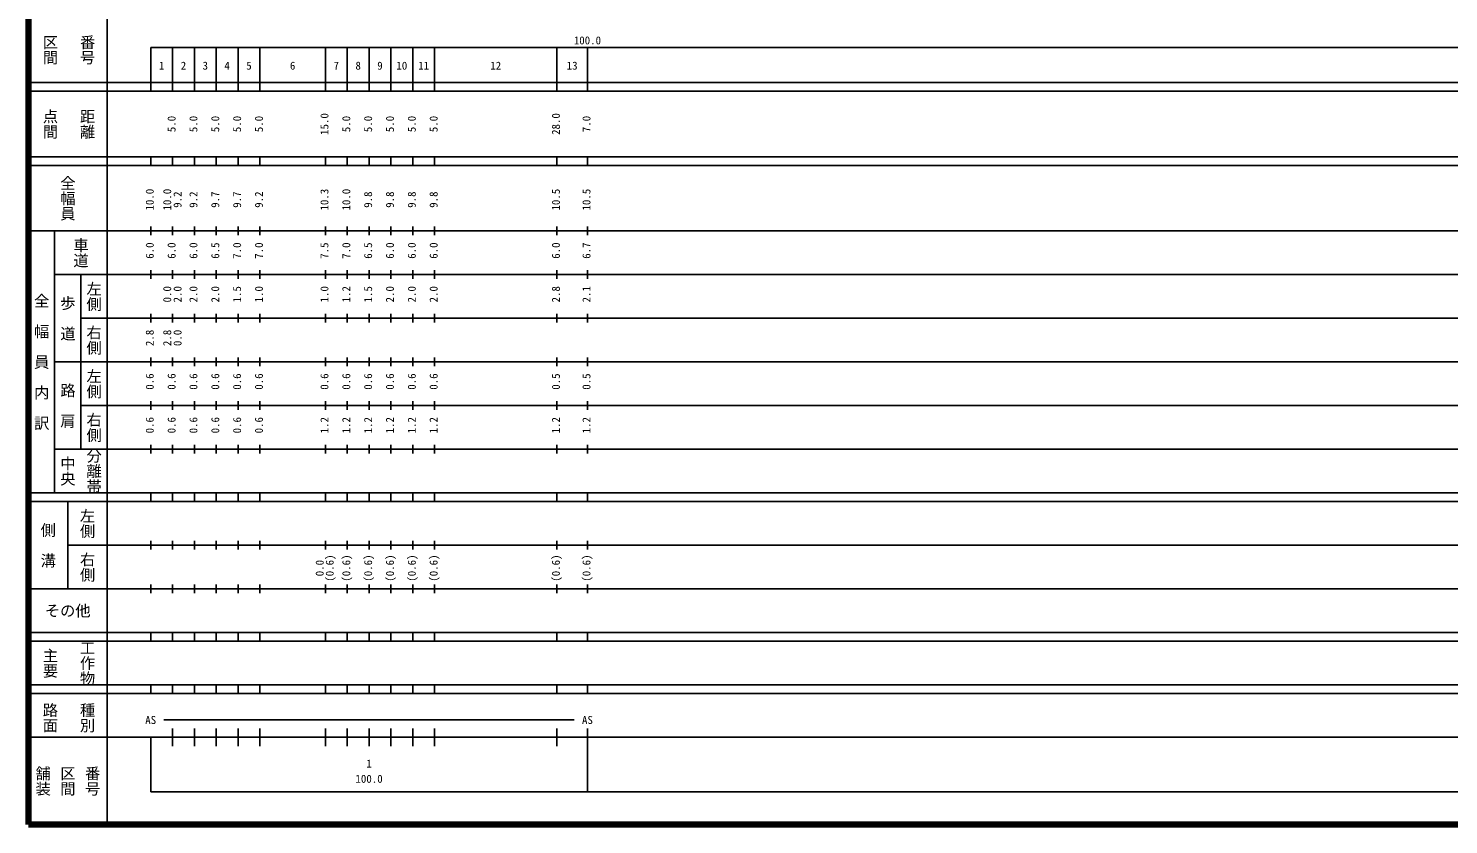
# Model space of a CAD drawing. Units: millimetres on the paper, enlarged 1000 times. Extents: x 40000 to 680000, y 20000 to 380000.
# Drawn here: x 40000 to 365183, y 20000 to 202409 of the extents above; entities that cross this region are included whole.
import ezdxf
from ezdxf.enums import TextEntityAlignment as Align

# ---------------------------------------------------------------- set-up
doc = ezdxf.new("R2010")
doc.units = ezdxf.units.MM
doc.header["$LTSCALE"] = 1000
doc.layers.add('M-TTL', color=2, linetype='Continuous', lineweight=140)
doc.layers.add('M-TTL-BAND', color=7, linetype='Continuous', lineweight=25)
doc.styles.add('@ＭＳ ゴシック', font='')
doc.styles.add('ＭＳ ゴシック', font='')
doc.styles.get('@ＭＳ ゴシック').set_extended_font_data('@MS Gothic')
doc.styles.get('ＭＳ ゴシック').set_extended_font_data('MS Gothic')

msp = doc.modelspace()

# ---------------------------------------------------------------- linework, layer by layer
at = {"layer": 'M-TTL'}
for p, q in [((40000, 380000), (40000, 20000)), ((40000, 20000), (680000, 20000))]:
    msp.add_line(p, q, dxfattribs=at)
at = {"layer": 'M-TTL-BAND'}
for p, q in [((58000, 370000), (58000, 20000)), ((68000, 198000), (579000, 198000)), ((68000, 198000), (68000, 188000)), ((73000, 188000), (73000, 198000)), ((78000, 188000), (78000, 198000)), ((83000, 188000), (83000, 198000)), ((88000, 188000), (88000, 198000)), ((93000, 188000), (93000, 198000)), ((108000, 188000), (108000, 198000)), ((113000, 188000), (113000, 198000)), ((118000, 188000), (118000, 198000)), ((123000, 188000), (123000, 198000)), ((128000, 188000), (128000, 198000)), ((133000, 188000), (133000, 198000)), ((161000, 188000), (161000, 198000)), ((168000, 188000), (168000, 198000)), ((40000, 190000), (579000, 190000)), ((40000, 188000), (579000, 188000)), ((40000, 173000), (579000, 173000)), ((68000, 171000), (68000, 173000)), ((73000, 171000), (73000, 173000)), ((78000, 171000), (78000, 173000)), ((83000, 171000), (83000, 173000)), ((88000, 171000), (88000, 173000)), ((93000, 171000), (93000, 173000)), ((108000, 171000), (108000, 173000)), ((113000, 171000), (113000, 173000)), ((118000, 171000), (118000, 173000)), ((123000, 171000), (123000, 173000)), ((128000, 171000), (128000, 173000)), ((133000, 171000), (133000, 173000)), ((161000, 171000), (161000, 173000)), ((168000, 171000), (168000, 173000)), ((40000, 171000), (579000, 171000)), ((68000, 155000), (68000, 157000)), ((73000, 155000), (73000, 157000)), ((78000, 155000), (78000, 157000)), ((83000, 155000), (83000, 157000)), ((88000, 155000), (88000, 157000)), ((93000, 155000), (93000, 157000)), ((108000, 155000), (108000, 157000)), ((113000, 155000), (113000, 157000)), ((118000, 155000), (118000, 157000)), ((123000, 155000), (123000, 157000)), ((128000, 155000), (128000, 157000)), ((133000, 155000), (133000, 157000)), ((161000, 155000), (161000, 157000)), ((168000, 155000), (168000, 157000)), ((40000, 156000), (579000, 156000)), ((46000, 96000), (46000, 156000)), ((68000, 145000), (68000, 147000)), ((73000, 145000), (73000, 147000)), ((78000, 145000), (78000, 147000)), ((83000, 145000), (83000, 147000)), ((88000, 145000), (88000, 147000)), ((93000, 145000), (93000, 147000)), ((108000, 145000), (108000, 147000)), ((113000, 145000), (113000, 147000)), ((118000, 145000), (118000, 147000)), ((123000, 145000), (123000, 147000)), ((128000, 145000), (128000, 147000)), ((133000, 145000), (133000, 147000)), ((161000, 145000), (161000, 147000)), ((168000, 145000), (168000, 147000)), ((46000, 146000), (579000, 146000)), ((52000, 146000), (52000, 106000)), ((68000, 135000), (68000, 137000)), ((73000, 135000), (73000, 137000)), ((78000, 135000), (78000, 137000)), ((83000, 135000), (83000, 137000)), ((88000, 135000), (88000, 137000)), ((93000, 135000), (93000, 137000)), ((108000, 135000), (108000, 137000)), ((113000, 135000), (113000, 137000)), ((118000, 135000), (118000, 137000)), ((123000, 135000), (123000, 137000)), ((128000, 135000), (128000, 137000)), ((133000, 135000), (133000, 137000)), ((161000, 135000), (161000, 137000)), ((168000, 135000), (168000, 137000)), ((52000, 136000), (579000, 136000)), ((68000, 125000), (68000, 127000)), ((73000, 125000), (73000, 127000)), ((78000, 125000), (78000, 127000)), ((83000, 125000), (83000, 127000)), ((88000, 125000), (88000, 127000)), ((93000, 125000), (93000, 127000)), ((108000, 125000), (108000, 127000)), ((113000, 125000), (113000, 127000)), ((118000, 125000), (118000, 127000)), ((123000, 125000), (123000, 127000)), ((128000, 125000), (128000, 127000)), ((133000, 125000), (133000, 127000)), ((161000, 125000), (161000, 127000)), ((168000, 125000), (168000, 127000)), ((46000, 126000), (579000, 126000)), ((52000, 116000), (579000, 116000)), ((68000, 115000), (68000, 117000)), ((73000, 115000), (73000, 117000)), ((78000, 115000), (78000, 117000)), ((83000, 115000), (83000, 117000)), ((88000, 115000), (88000, 117000)), ((93000, 115000), (93000, 117000)), ((108000, 115000), (108000, 117000)), ((113000, 115000), (113000, 117000)), ((118000, 115000), (118000, 117000)), ((123000, 115000), (123000, 117000)), ((128000, 115000), (128000, 117000)), ((133000, 115000), (133000, 117000)), ((161000, 115000), (161000, 117000)), ((168000, 115000), (168000, 117000)), ((46000, 106000), (579000, 106000)), ((68000, 105000), (68000, 107000)), ((73000, 105000), (73000, 107000)), ((78000, 105000), (78000, 107000)), ((83000, 105000), (83000, 107000)), ((88000, 105000), (88000, 107000)), ((93000, 105000), (93000, 107000)), ((108000, 105000), (108000, 107000)), ((113000, 105000), (113000, 107000)), ((118000, 105000), (118000, 107000)), ((123000, 105000), (123000, 107000)), ((128000, 105000), (128000, 107000)), ((133000, 105000), (133000, 107000)), ((161000, 105000), (161000, 107000)), ((168000, 105000), (168000, 107000)), ((40000, 96000), (579000, 96000)), ((68000, 94000), (68000, 96000)), ((73000, 94000), (73000, 96000)), ((78000, 94000), (78000, 96000)), ((83000, 94000), (83000, 96000)), ((88000, 94000), (88000, 96000)), ((93000, 94000), (93000, 96000)), ((108000, 94000), (108000, 96000)), ((113000, 94000), (113000, 96000)), ((118000, 94000), (118000, 96000)), ((123000, 94000), (123000, 96000)), ((128000, 94000), (128000, 96000)), ((133000, 94000), (133000, 96000)), ((161000, 94000), (161000, 96000)), ((168000, 94000), (168000, 96000)), ((40000, 94000), (579000, 94000)), ((49000, 94000), (49000, 74000)), ((68000, 83000), (68000, 85000)), ((73000, 83000), (73000, 85000)), ((78000, 83000), (78000, 85000)), ((83000, 83000), (83000, 85000)), ((88000, 83000), (88000, 85000)), ((93000, 83000), (93000, 85000)), ((108000, 83000), (108000, 85000)), ((113000, 83000), (113000, 85000)), ((118000, 83000), (118000, 85000)), ((123000, 83000), (123000, 85000)), ((128000, 83000), (128000, 85000)), ((133000, 83000), (133000, 85000)), ((161000, 83000), (161000, 85000)), ((168000, 83000), (168000, 85000)), ((49000, 84000), (579000, 84000)), ((68000, 73000), (68000, 75000)), ((73000, 73000), (73000, 75000)), ((78000, 73000), (78000, 75000)), ((83000, 73000), (83000, 75000)), ((88000, 73000), (88000, 75000)), ((93000, 73000), (93000, 75000)), ((108000, 73000), (108000, 75000)), ((113000, 73000), (113000, 75000)), ((118000, 73000), (118000, 75000)), ((123000, 73000), (123000, 75000)), ((128000, 73000), (128000, 75000)), ((133000, 73000), (133000, 75000)), ((161000, 73000), (161000, 75000)), ((168000, 73000), (168000, 75000)), ((40000, 74000), (579000, 74000)), ((40000, 64000), (579000, 64000)), ((40000, 62000), (579000, 62000)), ((68000, 62000), (68000, 64000)), ((73000, 62000), (73000, 64000)), ((78000, 62000), (78000, 64000)), ((83000, 62000), (83000, 64000)), ((88000, 62000), (88000, 64000)), ((93000, 62000), (93000, 64000)), ((108000, 62000), (108000, 64000)), ((113000, 62000), (113000, 64000)), ((118000, 62000), (118000, 64000)), ((123000, 62000), (123000, 64000)), ((128000, 62000), (128000, 64000)), ((133000, 62000), (133000, 64000)), ((161000, 62000), (161000, 64000)), ((168000, 62000), (168000, 64000)), ((40000, 52000), (579000, 52000)), ((40000, 50000), (579000, 50000)), ((68000, 50000), (68000, 52000)), ((73000, 50000), (73000, 52000)), ((78000, 50000), (78000, 52000)), ((83000, 50000), (83000, 52000)), ((88000, 50000), (88000, 52000)), ((93000, 50000), (93000, 52000)), ((108000, 50000), (108000, 52000)), ((113000, 50000), (113000, 52000)), ((118000, 50000), (118000, 52000)), ((123000, 50000), (123000, 52000)), ((128000, 50000), (128000, 52000)), ((133000, 50000), (133000, 52000)), ((161000, 50000), (161000, 52000)), ((168000, 50000), (168000, 52000)), ((71000, 44000), (165000, 44000)), ((40000, 40000), (579000, 40000)), ((68000, 40000), (68000, 27500)), ((73000, 38000), (73000, 42000)), ((78000, 38000), (78000, 42000)), ((83000, 38000), (83000, 42000)), ((88000, 38000), (88000, 42000)), ((93000, 38000), (93000, 42000)), ((108000, 38000), (108000, 42000)), ((113000, 38000), (113000, 42000)), ((118000, 38000), (118000, 42000)), ((123000, 38000), (123000, 42000)), ((128000, 38000), (128000, 42000)), ((133000, 38000), (133000, 42000)), ((161000, 38000), (161000, 42000)), ((168000, 27500), (168000, 42000)), ((68000, 27500), (579000, 27500))]:
    msp.add_line(p, q, dxfattribs=at)

# ---------------------------------------------------------------- texts
at = {"layer": 'M-TTL-BAND', "style": '@ＭＳ ゴシック'}
for s, p in [('区間', (45000, 197500)), ('番号', (53500, 197500)), ('点間', (45000, 180500)), ('距離', (53500, 180500)), ('全幅員', (49000, 163500)), ('車道', (52000, 151000)), ('左側', (55000, 141000)), ('全\u3000幅\u3000員\u3000内\u3000訳', (43000, 126000)), ('歩\u3000道', (49000, 136000)), ('右側', (55000, 131000)), ('左側', (55000, 121000)), ('路\u3000肩', (49000, 116000)), ('右側', (55000, 111000)), ('中央', (49000, 101000)), ('分離帯', (55000, 101000)), ('左側', (53500, 89000)), ('側\u3000溝', (44500, 84000)), ('右側', (53500, 79000)), ('主要', (45000, 57000)), ('工作物', (53500, 57000)), ('路面', (45000, 44500)), ('種別', (53500, 44500)), ('舗装', (43333, 30000)), ('区間', (49000, 30000)), ('番号', (54667, 30000))]:
    msp.add_text(s, height=2566, rotation=270, dxfattribs=at).set_placement(p, align=Align.MIDDLE_CENTER)
at = {"layer": 'M-TTL-BAND', "style": 'ＭＳ ゴシック'}
for s, p in [('100.0', (168000, 198195)), ('1', (70500, 192405)), ('2', (75500, 192405)), ('3', (80500, 192405)), ('4', (85500, 192405)), ('5', (90500, 192405)), ('6', (100500, 192405)), ('7', (110500, 192405)), ('8', (115500, 192405)), ('9', (120500, 192405)), ('10', (125500, 192405)), ('11', (130500, 192405)), ('12', (147000, 192405)), ('13', (164500, 192405)), ('AS', (68000, 42500)), ('AS', (168000, 42500)), ('1', (118000, 32523)), ('100.0', (118000, 29033))]:
    msp.add_text(s, height=1833, dxfattribs=at).set_placement(p, align=Align.BOTTOM_CENTER)
for s, p in [('5.0', (74242, 180500)), ('5.0', (79242, 180500)), ('5.0', (84242, 180500)), ('5.0', (89242, 180500)), ('5.0', (94242, 180500)), ('15.0', (109242, 180500)), ('5.0', (114242, 180500)), ('5.0', (119242, 180500)), ('5.0', (124242, 180500)), ('5.0', (129242, 180500)), ('5.0', (134242, 180500)), ('28.0', (162242, 180500)), ('7.0', (169242, 180500)), ('10.0', (69242, 163174)), ('10.0', (73242, 163174)), ('9.2', (75612, 163174)), ('9.2', (79242, 163174)), ('9.7', (84242, 163174)), ('9.7', (89242, 163174)), ('9.2', (94242, 163174)), ('10.3', (109242, 163174)), ('10.0', (114242, 163174)), ('9.8', (119242, 163174)), ('9.8', (124242, 163174)), ('9.8', (129242, 163174)), ('9.8', (134242, 163174)), ('10.5', (162242, 163174)), ('10.5', (169242, 163174)), ('6.0', (69242, 151500)), ('6.0', (74242, 151500)), ('6.0', (79242, 151500)), ('6.5', (84242, 151500)), ('7.0', (89242, 151500)), ('7.0', (94242, 151500)), ('7.5', (109242, 151500)), ('7.0', (114242, 151500)), ('6.5', (119242, 151500)), ('6.0', (124242, 151500)), ('6.0', (129242, 151500)), ('6.0', (134242, 151500)), ('6.0', (162242, 151500)), ('6.7', (169242, 151500)), ('0.0', (73242, 141500)), ('2.0', (75612, 141500)), ('2.0', (79242, 141500)), ('2.0', (84242, 141500)), ('1.5', (89242, 141500)), ('1.0', (94242, 141500)), ('1.0', (109242, 141500)), ('1.2', (114242, 141500)), ('1.5', (119242, 141500)), ('2.0', (124242, 141500)), ('2.0', (129242, 141500)), ('2.0', (134242, 141500)), ('2.8', (162242, 141500)), ('2.1', (169242, 141500)), ('2.8', (69242, 131500)), ('2.8', (73242, 131500)), ('0.0', (75612, 131500)), ('0.6', (69242, 121500)), ('0.6', (74242, 121500)), ('0.6', (79242, 121500)), ('0.6', (84242, 121500)), ('0.6', (89242, 121500)), ('0.6', (94242, 121500)), ('0.6', (109242, 121500)), ('0.6', (114242, 121500)), ('0.6', (119242, 121500)), ('0.6', (124242, 121500)), ('0.6', (129242, 121500)), ('0.6', (134242, 121500)), ('0.5', (162242, 121500)), ('0.5', (169242, 121500)), ('0.6', (69242, 111500)), ('0.6', (74242, 111500)), ('0.6', (79242, 111500)), ('0.6', (84242, 111500)), ('0.6', (89242, 111500)), ('0.6', (94242, 111500)), ('1.2', (109242, 111500)), ('1.2', (114242, 111500)), ('1.2', (119242, 111500)), ('1.2', (124242, 111500)), ('1.2', (129242, 111500)), ('1.2', (134242, 111500)), ('1.2', (162242, 111500)), ('1.2', (169242, 111500)), ('(0.6)', (110453, 78764)), ('(0.6)', (114242, 78764)), ('(0.6)', (119242, 78764)), ('(0.6)', (124242, 78764)), ('(0.6)', (129242, 78764)), ('(0.6)', (134242, 78764)), ('(0.6)', (162242, 78764)), ('(0.6)', (169242, 78764)), ('0.0', (108147, 78764))]:
    msp.add_text(s, height=1833, rotation=90, dxfattribs=at).set_placement(p, align=Align.BOTTOM_CENTER)
msp.add_text('その他', height=2566, dxfattribs=at).set_placement((49000, 69000), align=Align.MIDDLE_CENTER)

doc.saveas('drawing.dxf')
